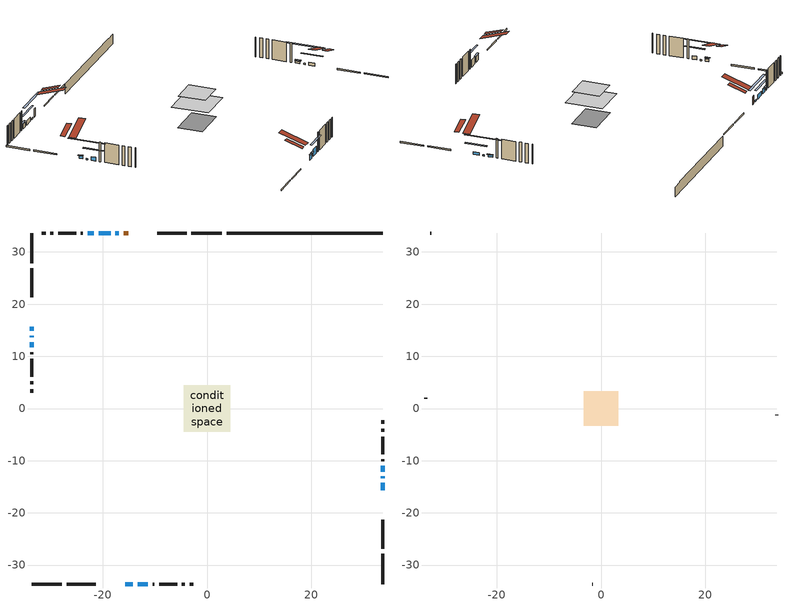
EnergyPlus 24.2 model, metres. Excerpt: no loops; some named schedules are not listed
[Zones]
conditioned space
 floor adiabatic (AdiabaticFloorConstruction): -4.5,-4.5 -4.5,4.5 4.5,4.5 4.5,-4.5 z3.12
 floor foundation (Slab1 construction): -4.42,-3.05 -4.42,3.05 4.42,3.05 4.42,-3.05 z-1.83
 wall outside (RimJoist1 construction): 2.84,33.64 -2.99,33.64 / -33.64,-33.64 -27.81,-33.64 / -33.64,33.64 -33.64,27.81 / 33.64,-33.64 33.64,-27.81 z0.68:0.98
 wall outside (RimJoist2 construction): -3.92,33.64 -9.52,33.64 / -26.88,-33.64 -21.28,-33.64 / -33.64,26.88 -33.64,21.28 / 33.64,-26.88 33.64,-21.28 z0.68:0.98
 wall outside (AdiabaticWallConstruction 1): -15.13,33.64 -15.97,33.64 z0.68:2.71
 wall outside (AdiabaticWallConstruction): 33.64,-15.67 33.64,-14.26 z0.68:1.34; -15.67,-33.64 -14.22,-33.64 z0.68:2.04; -33.64,15.68 -33.64,14.91 z0.68:1.39; 33.64,-13.34 33.64,-13 / -16.89,33.64 -17.55,33.64 / -33.64,13.99 -33.64,13.66 z0.68:0.99; -18.48,33.64 -20.75,33.64 z0.68:1.74; -13.29,-33.64 -11.37,-33.64 z0.68:2.48; -33.64,12.73 -33.64,11.73 z0.68:1.62; 33.64,-12.08 33.64,-11 z0.68:1.18; -21.67,33.64 -22.89,33.64 z0.68:1.81
 wall outside (Wall1 construction): -23.82,33.64 -24.17,33.64 / -10.44,-33.64 -10.08,-33.64 / -33.64,10.8 -33.64,10.44 / 33.64,-10.07 33.64,-9.72 z0.68:5.56
 wall outside (Wall2 construction): -25.1,33.64 -28.51,33.64 / -9.15,-33.64 -5.74,-33.64 / -33.64,9.52 -33.64,6.11 / 33.64,-8.79 33.64,-5.38 z0.68:5.56
 wall outside (Wall3 construction): -29.44,33.64 -30,33.64 / -4.82,-33.64 -4.25,-33.64 / -33.64,5.18 -33.64,4.61 / 33.64,-4.45 33.64,-3.88 z0.68:5.56
 wall outside (Wall4 construction): -30.93,33.64 -31.64,33.64 / -3.32,-33.64 -2.62,-33.64 / -33.64,3.68 -33.64,2.98 / 33.64,-2.96 33.64,-2.25 z0.68:5.56
 wall foundation (FoundationWall1 construction): 3.77,33.64,-1.83 3.77,33.64,0.68 30.65,33.64,0.68 30.65,33.64,0.55 33.64,33.64,0.55 33.64,33.64,-1.83
 window (WindowConstruction): 33.64,-15.67 33.64,-14.26 z0.68:1.34
 window (WindowConstruction 6): -15.67,-33.64 -14.22,-33.64 z0.68:2.04
 window (WindowConstruction 7): -33.64,15.67 -33.64,14.91 z0.68:1.39
 window (WindowConstruction 8): 33.64,-13.33 33.64,-13.01 z0.68:0.98
 window (WindowConstruction 9): -16.9,33.64 -17.55,33.64 z0.68:0.98
 window (WindowConstruction 10): -33.64,13.99 -33.64,13.66 z0.68:0.98
 window (WindowConstruction 1): -18.48,33.64 -20.74,33.64 z0.68:1.74
 window (WindowConstruction 2): -13.29,-33.64 -11.37,-33.64 z0.68:2.48
 window (WindowConstruction 3): -33.64,12.73 -33.64,11.73 z0.68:1.62
 window (WindowConstruction 4): 33.64,-12.08 33.64,-11 z0.68:1.18
 window (WindowConstruction 5): -21.67,33.64 -22.89,33.64 z0.68:1.81
 door (Door): -15.13,33.64 -15.97,33.64 z0.68:2.71
 ceiling adiabatic (AdiabaticFloorConstruction): 4.5,-4.5 4.5,4.5 -4.5,4.5 -4.5,-4.5 z3.12
 roof outside (Roof1 construction): -11.56,33.64,5.56 -11.56,29.44,6.96 -10.45,29.44,6.96 -10.45,33.64,5.56; -19.24,-33.64,5.56 -19.24,-29.44,6.96 -20.35,-29.44,6.96 -20.35,-33.64,5.56; -33.64,19.24,5.56 -29.44,19.24,6.96 -29.44,20.35,6.96 -33.64,20.35,5.56; 33.64,-19.24,5.56 29.44,-19.24,6.96 29.44,-20.35,6.96 33.64,-20.35,5.56
attic - vented
 floor to conditioned space (Floor1 construction Reversed): -3.33,-3.33 -3.33,3.33 3.33,3.33 3.33,-3.33 z5.56
 wall outside (Wall5 construction): -32.57,33.64 -32.71,33.64 / -1.69,-33.64 -1.55,-33.64 / -33.64,2.05 -33.64,1.91 / 33.64,-1.32 33.64,-1.18 z0.68:5.56
 roof outside (Roof2 construction): -14.2,33.64,5.56 -14.2,27.15,7.72 -12.49,27.15,7.72 -12.49,33.64,5.56; -16.6,-33.64,5.56 -16.6,-27.15,7.72 -18.31,-27.15,7.72 -18.31,-33.64,5.56; -33.64,16.6,5.56 -27.15,16.6,7.72 -27.15,18.31,7.72 -33.64,18.31,5.56; 33.64,-16.6,5.56 27.15,-16.6,7.72 27.15,-18.31,7.72 33.64,-18.31,5.56
shading: 33.64,-12.29 33.64,-17.64 34.05,-17.64 34.05,-12.29 z3.31; -14.02,-33.64 -15.87,-33.64 -15.87,-34.05 -14.02,-34.05 z2.24; -33.64,14.71 -33.64,15.87 -34.05,15.87 -34.05,14.71 z1.59; 33.64,-8.59 33.64,-17.74 34.05,-17.74 34.05,-8.59 z5.4; -21.96,33.64 -12.49,33.64 -12.49,34.05 -21.96,34.05 z5.4; -33.64,9.25 -33.64,18.4 -34.05,18.4 -34.05,9.25 z5.4; -22.71,33.64 -16.51,33.64 -16.51,34.05 -22.71,34.05 z3.71; -9.4,-33.64 -15.26,-33.64 -15.26,-34.05 -9.4,-34.05 z4.44; -33.64,9.76 -33.64,14.7 -34.05,14.7 -34.05,9.76 z3.58; 33.64,-10.8 33.64,-12.28 34.05,-12.28 34.05,-10.8 z1.38; -23.09,33.64 -21.47,33.64 -21.47,34.05 -23.09,34.05 z2.02
[Building]
Building 1: Terrain=Suburbs
[Site:Location]
Winnipeg Intl AP_MB: Latitude {deg}=49.91; Longitude {deg}=-97.24; Time Zone {hr}=-6; Elevation {m}=239; Keep Site Location Information=Yes
[Site:GroundTemperature:Shallow]
-2.46526, -5.11642, -5.32873, -4.07063, 0.979979, 6.00706, 10.3653, 13.1261, 13.3606, 11.1152, 6.8681, 1.99523
[Site:WaterMainsTemperature]
Calculation Method=Schedule; Temperature Schedule=mains temperature schedule
[Material] Roughness=Rough; Thermal Absorptance=0.9
Name | Thickness {m} | Conductivity {W/m-K} | Density {kg/m3} | Specific Heat {J/kg-K} | Solar Absorptance | Visible Absorptance
asphalt or fiberglass shingles | 0.00635 | 0.162714 | 1121.4 | 1465.45 | 0.84 | 0.84
ceiling loosefill ins | 0.169333 | 0.0480833 | 16.02 | 1046.75 | 0.7 | 0.7
ceiling stud and cavity | 0.1397 | 1.08676 | 65.682 | 1177.47 | 0.7 | 0.7
concrete 4.0 in. | 0.1016 | 1.803125 | 2242.8 | 837.4 | 0.7 | 0.7
concrete 8.0 in. | 0.2032 | 1.803125 | 2242.8 | 837.4 | 0.7 | 0.7
door material | 0.04445 | 0.188738 | 512.64 | 1214.23 | 0.7 | 0.7
floor covering | 0.0127 | 0.0433444 | 54.468 | 1339.84 | 0.6 | 0.6
floor rigid ins; wall rigid ins | 0.512978 | 0.029427 | 32.04 | 1214.23 | 0.7 | 0.7
floor stud and cavity | 0.1397 | 1.75129 | 37.0049 | 1207.88 | 0.7 | 0.7
furniture material conditioned space 1 | 0.1524 | 0.115458 | 640.8 | 1214.23 | 0.6 | 0.6
gypsum board | 0.0127 | 0.160291 | 801 | 837.4 | 0.6 | 0.6
osb sheathing 0.5 in. | 0.0127 | 0.115458 | 512.64 | 1214.23 | 0.7 | 0.7
osb sheathing 0.75 in. | 0.01905 | 0.115458 | 512.64 | 1214.23 | 0.7 | 0.7
osb sheathing 2.0 in. | 0.0508 | 0.115458 | 512.64 | 1214.23 | 0.7 | 0.7
rim joist stud and cavity | 0.0508 | 0.0451784 | 125.044 | 1163.47 | 0.6 | 0.6
rim joist stud and cavity 1 | 0.0508 | 0.648972 | 50.32683 | 1063.81 | 0.6 | 0.6
roof stud and cavity | 0.2032 | 0.164908 | 78.34581 | 1123.46 | 0.7 | 0.7
wall stud and cavity | 0.1397 | 0.123197 | 139.0536 | 1170.24 | 0.7 | 0.7
wall stud and cavity 1 | 0.1397 | 0.116332 | 139.0536 | 1170.24 | 0.7 | 0.7
wall stud and cavity 2 | 0.1397 | 0.125935 | 139.0536 | 1170.24 | 0.7 | 0.7
wall stud and cavity 3 | 0.1397 | 0.127554 | 139.0536 | 1170.24 | 0.7 | 0.7
wall stud and cavity 4 | 0.0889 | 6.9971 | 50.32683 | 1063.81 | 0.6 | 0.6
wall stud and cavity 5 | 0.0889 | 0.380278 | 52.3479 | 1209.89 | 0.7 | 0.7
wall stud and cavity 6 | 0.0889 | 0.391764 | 83.0341 | 1211.67 | 0.7 | 0.7
wood siding | 0.0254 | 0.102417 | 544.68 | 1172.36 | 0.4 | 0.4
wood siding 1 | 0.00254 | 0.102417 | 544.68 | 1172.36 | 0.4 | 0.4
wood siding 2; wood siding 3; wood siding 4 | 0.0254 | 0.102417 | 544.68 | 1172.36 | 0.7 | 0.7
[WindowMaterial:SimpleGlazingSystem]
Name | U-Factor {W/m2-K} | Solar Heat Gain Coefficient
WindowMaterial | 2.98606 | 0.6
WindowMaterial 1 | 2.93098 | 0.66
WindowMaterial 2 | 2.88613 | 0.7
WindowMaterial 3 | 2.94461 | 0.64
WindowMaterial 4 | 3.02183 | 0.55
WindowMaterial 5 | 2.9236 | 0.66
WindowMaterial 6 | 2.9077 | 0.68
WindowMaterial 7 | 2.97698 | 0.61
WindowMaterial 8 | 5.75352 | 0.53
[Construction]
AdiabaticFloorConstruction: floor stud and cavity, floor rigid ins, osb sheathing 0.75 in., floor covering
AdiabaticWallConstruction: wood siding 3, wall rigid ins, wall stud and cavity 5, gypsum board
AdiabaticWallConstruction 1: wood siding 4, wall rigid ins, wall stud and cavity 5, gypsum board
Door: door material
Floor1 construction Reversed: gypsum board, ceiling stud and cavity, ceiling loosefill ins
FoundationWall1 construction: concrete 8.0 in.
furniture construction conditioned space 1: furniture material conditioned space 1
PartitionWallConstruction: gypsum board, wall stud and cavity 6, gypsum board
RimJoist1 construction: wood siding 2, osb sheathing 2.0 in., rim joist stud and cavity
RimJoist2 construction: wood siding 2, rim joist stud and cavity 1
Roof1 construction: asphalt or fiberglass shingles, osb sheathing 0.75 in., roof stud and cavity, gypsum board
Roof2 construction: asphalt or fiberglass shingles
Slab1 construction: concrete 4.0 in.
Wall1 construction: wood siding, osb sheathing 0.5 in., wall stud and cavity, gypsum board
Wall2 construction: wood siding, osb sheathing 0.5 in., wall stud and cavity 1, gypsum board
Wall3 construction: wood siding, osb sheathing 0.5 in., wall stud and cavity 2, gypsum board
Wall4 construction: wood siding, osb sheathing 0.5 in., wall stud and cavity 3, gypsum board
Wall5 construction: wood siding 1, wall stud and cavity 4
WindowConstruction: WindowMaterial
WindowConstruction 1: WindowMaterial 1
WindowConstruction 10; WindowConstruction 8; WindowConstruction 9: WindowMaterial 8
WindowConstruction 2: WindowMaterial 2
WindowConstruction 3: WindowMaterial 3
WindowConstruction 4: WindowMaterial 4
WindowConstruction 5: WindowMaterial 5
WindowConstruction 6: WindowMaterial 6
WindowConstruction 7: WindowMaterial 7
[Zone] Multiplier=1; Part of Total Floor Area=Yes
Name | Volume {m3}
attic - vented | 15.598
conditioned space | 337.5
[Space]
Name | Zone | Volume {m3}
attic - vented 1 | attic - vented | 15.598
conditioned space 1 | conditioned space | 337.5
[ZoneInfiltration:EffectiveLeakageArea]
infil attic - vented 1: Zone or Space=attic - vented 1; Schedule=Always On Discrete; Effective Air Leakage Area {cm2}=1480.33; Stack Coefficient=0.000489578; Wind Coefficient=1.49496e-05
[ZoneMixing]
whole house fan mix: Zone or Space=attic - vented; Schedule=Always On Continuous; Design Flow Rate Calculation Method=Flow/Zone; Design Flow Rate {m3/s}=0; Source Zone or Space=conditioned space
[SurfaceProperty:ExposedFoundationPerimeter]
Slab1: Exposed Perimeter Calculation Method=TotalExposedPerimeter; Total Exposed Perimeter {m}=29.871
[InternalMass] Zone or ZoneList=conditioned space; Space or SpaceList=conditioned space 1
Name | Construction | Surface Area {m2}
furniture mass conditioned space 1 | furniture construction conditioned space 1 | 53.9997
partition wall mass | PartitionWallConstruction | 134.999
[Lights]
interior lighting: Zone or ZoneList or Space or SpaceList=conditioned space 1; Schedule=interior lighting schedule; Design Level Calculation Method=LightingLevel; Lighting Level {W}=343.2; Return Air Fraction=0; Fraction Radiant=0.6; Fraction Visible=0.2; Fraction Replaceable=1
[People]
occupants: Zone or ZoneList or Space or SpaceList=conditioned space 1; Number of People Schedule=occupants schedule; Number of People Calculation Method=People; Number of People=3; Fraction Radiant=0.314171; Sensible Heat Fraction=0.56303; Activity Level Schedule=occupants activity schedule; Carbon Dioxide Generation Rate {m3/s-W}=0; Enable ASHRAE 55 Comfort Warnings=No; Mean Radiant Temperature Calculation Type=EnclosureAveraged
[ElectricEquipment] Zone or ZoneList or Space or SpaceList=conditioned space 1; Design Level Calculation Method=EquipmentLevel
Name | Schedule | Design Level {W} | Fraction Latent | Fraction Radiant | Fraction Lost
clothes dryer | clothes dryer schedule | 140.772 | 0.015 | 0.081 | 0.85
clothes washer | clothes washer schedule | 32.1985 | 0.03 | 0.162 | 0.7
cooking range | cooking range schedule | 215.147 | 0.08 | 0.432 | 0.2
dishwasher | dishwasher schedule | 66.8632 | 0.3 | 0.18 | 0.4
fridge | fridge schedule | 72.9452 | 0 | 0.6 | 0
mech vent house fan | mech vent house fan schedule | 10 | 0 | 0 | 1
mech vent house fan cfis | mech vent house fan cfis schedule | 0 | 0 | 0 | 0
misc plug loads | misc plug loads schedule | 494.7 | 0.045 | 0.513 | 0.1
whole house fan | Always On Discrete | 0 | 0 | 0 | 1
[OtherEquipment] Zone or ZoneList or Space or SpaceList=conditioned space 1; Design Level Calculation Method=EquipmentLevel
Name | Fuel Type | Schedule | Design Level {W} | Fraction Latent | Fraction Radiant | Fraction Lost
clothes dryer 1 | Electricity | clothes dryer schedule | 0 | 0.015 | 0.081 | 0.85
cooking range 1 | Electricity | cooking range schedule | 0 | 0.08 | 0.432 | 0.2
general water use latent | None | general water use schedule | 62.594 | 1 | 0 | 0
general water use sensible | None | general water use schedule | -61.6891 | 0 | 0.6 | 0
mech vent house fan latent load | None | Always On Discrete | 0 | 1 | 0 | 0
mech vent house fan sensible load | None | Always On Discrete | 0 | 0 | 0 | 0
water heater energy adjustment1 | Electricity | Always On Discrete | 0.01 | 0 | 0 | 1
[ZoneInfiltration:DesignFlowRate] Zone or ZoneList or Space or SpaceList=conditioned space 1; Schedule=Always On Discrete; Design Flow Rate Calculation Method=Flow/Zone; Design Flow Rate {m3/s}=0
infil flow; natural vent flow; whole house fan flow
[AvailabilityManager:Scheduled]
furnace airloop Availability Manager: Schedule=Always On Discrete
[Foundation:Kiva]
Foundation Kiva 1: Initial Indoor Air Temperature {C}=21; Wall Height Above Grade {m}=0.680009; Wall Depth Below Slab {m}=0.2032
[Foundation:Kiva:Settings]
Soil Conductivity {W/m-K}=0.849921; Soil Density {kg/m3}=1842.3; Soil Specific Heat {J/kg-K}=418.7; Ground Solar Absorptivity=0.9; Ground Thermal Absorptivity=0.9; Ground Surface Roughness {m}=0.03; Far-Field Width {m}=40; Deep-Ground Boundary Condition=ZeroFlux; Deep-Ground Depth {m}=40; Minimum Cell Dimension {m}=0.2; Maximum Cell Growth Coefficient=3; Simulation Timestep=Timestep
[Exterior:Lights]
exterior lighting: Schedule=exterior lighting schedule; Design Level {W}=75.6
[EnergyManagementSystem:GlobalVariable]
furnace_airloop_Fan_RTF
infil_program_Qfan
infil_program_Qinf
natural_vent_program_Qnv
natural_vent_program_Qwhf
[EnergyManagementSystem:Sensor]
Name | Output:Variable or Output:Meter Index Key | Output:Variable or Output:Meter
airflow_gain | infil flow | Infiltration Sensible Heat Gain Energy
airflow_gain_1 | natural vent flow | Infiltration Sensible Heat Gain Energy
airflow_gain_2 | whole house fan flow | Infiltration Sensible Heat Gain Energy
airflow_loss | infil flow | Infiltration Sensible Heat Loss Energy
airflow_loss_1 | natural vent flow | Infiltration Sensible Heat Loss Energy
airflow_loss_2 | whole house fan flow | Infiltration Sensible Heat Loss Energy
clg_load_cond |  | Cooling:EnergyTransfer:Zone:CONDITIONED SPACE
clg_sp_s; clg_sp_s_1 | cooling setpoint | Schedule Value
clothes_dryer_exhaust_0_sch_s | clothes dryer exhaust 0 schedule | Schedule Value
cool_season | cooling season schedule | Schedule Value
htg_load_cond |  | Heating:EnergyTransfer:Zone:CONDITIONED SPACE
htg_sp_s; htg_sp_s_1 | heating setpoint | Schedule Value
ig_ee_conv | clothes dryer | Electric Equipment Convective Heating Energy
ig_ee_conv_2 | cooking range | Electric Equipment Convective Heating Energy
ig_ee_conv_4 | fridge | Electric Equipment Convective Heating Energy
ig_ee_conv_5 | misc plug loads | Electric Equipment Convective Heating Energy
ig_ee_conv_6 | whole house fan | Electric Equipment Convective Heating Energy
ig_ee_rad | clothes dryer | Electric Equipment Radiant Heating Energy
ig_ee_rad_2 | cooking range | Electric Equipment Radiant Heating Energy
ig_ee_rad_4 | fridge | Electric Equipment Radiant Heating Energy
ig_ee_rad_5 | misc plug loads | Electric Equipment Radiant Heating Energy
ig_ee_rad_6 | whole house fan | Electric Equipment Radiant Heating Energy
ig_lgt_conv | interior lighting | Lights Convective Heating Energy
ig_lgt_rad | interior lighting | Lights Radiant Heating Energy
ig_lgt_vis | interior lighting | Lights Visible Radiation Heating Energy
ig_oe_conv | clothes dryer 1 | Other Equipment Convective Heating Energy
ig_oe_conv_1 | cooking range 1 | Other Equipment Convective Heating Energy
ig_oe_conv_2 | general water use latent | Other Equipment Convective Heating Energy
ig_oe_conv_3 | general water use sensible | Other Equipment Convective Heating Energy
ig_oe_conv_4 | water heater energy adjustment1 | Other Equipment Convective Heating Energy
ig_oe_rad | clothes dryer 1 | Other Equipment Radiant Heating Energy
ig_oe_rad_1 | cooking range 1 | Other Equipment Radiant Heating Energy
ig_oe_rad_2 | general water use latent | Other Equipment Radiant Heating Energy
ig_oe_rad_3 | general water use sensible | Other Equipment Radiant Heating Energy
ig_oe_rad_4 | water heater energy adjustment1 | Other Equipment Radiant Heating Energy
ig_ppl_conv | occupants | People Convective Heating Energy
ig_ppl_rad | occupants | People Radiant Heating Energy
im_conv | furniture mass conditioned space 1 | Surface Inside Face Convection Heat Gain Energy
im_conv_1 | partition wall mass | Surface Inside Face Convection Heat Gain Energy
im_ig | furniture mass conditioned space 1 | Surface Inside Face Internal Gains Radiation Heat Gain Energy
im_ig_1 | partition wall mass | Surface Inside Face Internal Gains Radiation Heat Gain Energy
im_lgt | furniture mass conditioned space 1 | Surface Inside Face Lights Radiation Heat Gain Energy
im_lgt_1 | partition wall mass | Surface Inside Face Lights Radiation Heat Gain Energy
im_sol | furniture mass conditioned space 1 | Surface Inside Face Solar Radiation Heat Gain Energy
im_sol_1 | partition wall mass | Surface Inside Face Solar Radiation Heat Gain Energy
im_surf | furniture mass conditioned space 1 | Surface Inside Face Net Surface Thermal Radiation Heat Gain Energy
im_surf_1 | partition wall mass | Surface Inside Face Net Surface Thermal Radiation Heat Gain Energy
mv_conv | mech vent house fan | Electric Equipment Convective Heating Energy
mv_conv_1 | mech vent house fan cfis | Electric Equipment Convective Heating Energy
mv_conv_2 | mech vent house fan latent load | Other Equipment Convective Heating Energy
mv_conv_3 | mech vent house fan sensible load | Other Equipment Convective Heating Energy
mv_rad | mech vent house fan | Electric Equipment Radiant Heating Energy
mv_rad_1 | mech vent house fan cfis | Electric Equipment Radiant Heating Energy
mv_rad_2 | mech vent house fan latent load | Other Equipment Radiant Heating Energy
mv_rad_3 | mech vent house fan sensible load | Other Equipment Radiant Heating Energy
natural_vent_s | natural vent schedule | Schedule Value
out_pb_s |  | Site Outdoor Air Barometric Pressure
out_wt_s |  | Site Outdoor Air Humidity Ratio
site_vw_s |  | Site Wind Speed
ss_back_out | Window1 | Surface Window Shortwave from Zone Back Out Window Heat Transfer Rate
ss_back_out_1 | Window10 | Surface Window Shortwave from Zone Back Out Window Heat Transfer Rate
ss_back_out_10 | Window9 | Surface Window Shortwave from Zone Back Out Window Heat Transfer Rate
ss_back_out_2 | Window11 | Surface Window Shortwave from Zone Back Out Window Heat Transfer Rate
ss_back_out_3 | Window12 | Surface Window Shortwave from Zone Back Out Window Heat Transfer Rate
ss_back_out_4 | Window13 | Surface Window Shortwave from Zone Back Out Window Heat Transfer Rate
ss_back_out_5 | Window15 | Surface Window Shortwave from Zone Back Out Window Heat Transfer Rate
ss_back_out_6 | Window3 | Surface Window Shortwave from Zone Back Out Window Heat Transfer Rate
ss_back_out_7 | Window5 | Surface Window Shortwave from Zone Back Out Window Heat Transfer Rate
ss_back_out_8 | Window6 | Surface Window Shortwave from Zone Back Out Window Heat Transfer Rate
ss_back_out_9 | Window7 | Surface Window Shortwave from Zone Back Out Window Heat Transfer Rate
ss_conv | Door1 | Surface Inside Face Convection Heat Gain Energy
ss_conv_1 | Window1 | Surface Inside Face Convection Heat Gain Energy
ss_conv_10 | Window7 | Surface Inside Face Convection Heat Gain Energy
ss_conv_11 | Window9 | Surface Inside Face Convection Heat Gain Energy
ss_conv_2 | Window10 | Surface Inside Face Convection Heat Gain Energy
ss_conv_3 | Window11 | Surface Inside Face Convection Heat Gain Energy
ss_conv_4 | Window12 | Surface Inside Face Convection Heat Gain Energy
ss_conv_5 | Window13 | Surface Inside Face Convection Heat Gain Energy
ss_conv_6 | Window15 | Surface Inside Face Convection Heat Gain Energy
ss_conv_7 | Window3 | Surface Inside Face Convection Heat Gain Energy
ss_conv_8 | Window5 | Surface Inside Face Convection Heat Gain Energy
ss_conv_9 | Window6 | Surface Inside Face Convection Heat Gain Energy
ss_ig | Door1 | Surface Inside Face Internal Gains Radiation Heat Gain Energy
ss_ig_1 | Window1 | Surface Inside Face Internal Gains Radiation Heat Gain Energy
ss_ig_10 | Window7 | Surface Inside Face Internal Gains Radiation Heat Gain Energy
ss_ig_11 | Window9 | Surface Inside Face Internal Gains Radiation Heat Gain Energy
ss_ig_2 | Window10 | Surface Inside Face Internal Gains Radiation Heat Gain Energy
ss_ig_3 | Window11 | Surface Inside Face Internal Gains Radiation Heat Gain Energy
ss_ig_4 | Window12 | Surface Inside Face Internal Gains Radiation Heat Gain Energy
ss_ig_5 | Window13 | Surface Inside Face Internal Gains Radiation Heat Gain Energy
ss_ig_6 | Window15 | Surface Inside Face Internal Gains Radiation Heat Gain Energy
ss_ig_7 | Window3 | Surface Inside Face Internal Gains Radiation Heat Gain Energy
ss_ig_8 | Window5 | Surface Inside Face Internal Gains Radiation Heat Gain Energy
ss_ig_9 | Window6 | Surface Inside Face Internal Gains Radiation Heat Gain Energy
ss_lgt | Door1 | Surface Inside Face Lights Radiation Heat Gain Energy
ss_sol | Door1 | Surface Inside Face Solar Radiation Heat Gain Energy
ss_surf | Door1 | Surface Inside Face Net Surface Thermal Radiation Heat Gain Energy
ss_surf_1 | Window1 | Surface Inside Face Net Surface Thermal Radiation Heat Gain Energy
ss_surf_10 | Window7 | Surface Inside Face Net Surface Thermal Radiation Heat Gain Energy
ss_surf_11 | Window9 | Surface Inside Face Net Surface Thermal Radiation Heat Gain Energy
ss_surf_2 | Window10 | Surface Inside Face Net Surface Thermal Radiation Heat Gain Energy
ss_surf_3 | Window11 | Surface Inside Face Net Surface Thermal Radiation Heat Gain Energy
ss_surf_4 | Window12 | Surface Inside Face Net Surface Thermal Radiation Heat Gain Energy
ss_surf_5 | Window13 | Surface Inside Face Net Surface Thermal Radiation Heat Gain Energy
ss_surf_6 | Window15 | Surface Inside Face Net Surface Thermal Radiation Heat Gain Energy
ss_surf_7 | Window3 | Surface Inside Face Net Surface Thermal Radiation Heat Gain Energy
ss_surf_8 | Window5 | Surface Inside Face Net Surface Thermal Radiation Heat Gain Energy
ss_surf_9 | Window6 | Surface Inside Face Net Surface Thermal Radiation Heat Gain Energy
ss_trans_in | Window1 | Surface Window Transmitted Solar Radiation Rate
ss_trans_in_1 | Window10 | Surface Window Transmitted Solar Radiation Rate
ss_trans_in_10 | Window9 | Surface Window Transmitted Solar Radiation Rate
ss_trans_in_2 | Window11 | Surface Window Transmitted Solar Radiation Rate
ss_trans_in_3 | Window12 | Surface Window Transmitted Solar Radiation Rate
ss_trans_in_4 | Window13 | Surface Window Transmitted Solar Radiation Rate
ss_trans_in_5 | Window15 | Surface Window Transmitted Solar Radiation Rate
ss_trans_in_6 | Window3 | Surface Window Transmitted Solar Radiation Rate
ss_trans_in_7 | Window5 | Surface Window Transmitted Solar Radiation Rate
ss_trans_in_8 | Window6 | Surface Window Transmitted Solar Radiation Rate
ss_trans_in_9 | Window7 | Surface Window Transmitted Solar Radiation Rate
ss_trans_out | Window1 | Surface Inside Face Initial Transmitted Diffuse Transmitted Out Window Solar Radiation Rate
ss_trans_out_1 | Window10 | Surface Inside Face Initial Transmitted Diffuse Transmitted Out Window Solar Radiation Rate
ss_trans_out_10 | Window9 | Surface Inside Face Initial Transmitted Diffuse Transmitted Out Window Solar Radiation Rate
ss_trans_out_2 | Window11 | Surface Inside Face Initial Transmitted Diffuse Transmitted Out Window Solar Radiation Rate
ss_trans_out_3 | Window12 | Surface Inside Face Initial Transmitted Diffuse Transmitted Out Window Solar Radiation Rate
ss_trans_out_4 | Window13 | Surface Inside Face Initial Transmitted Diffuse Transmitted Out Window Solar Radiation Rate
ss_trans_out_5 | Window15 | Surface Inside Face Initial Transmitted Diffuse Transmitted Out Window Solar Radiation Rate
ss_trans_out_6 | Window3 | Surface Inside Face Initial Transmitted Diffuse Transmitted Out Window Solar Radiation Rate
ss_trans_out_7 | Window5 | Surface Inside Face Initial Transmitted Diffuse Transmitted Out Window Solar Radiation Rate
ss_trans_out_8 | Window6 | Surface Inside Face Initial Transmitted Diffuse Transmitted Out Window Solar Radiation Rate
ss_trans_out_9 | Window7 | Surface Inside Face Initial Transmitted Diffuse Transmitted Out Window Solar Radiation Rate
s_conv | Floor1 | Surface Inside Face Convection Heat Gain Energy
s_conv_1 | FoundationWall1 | Surface Inside Face Convection Heat Gain Energy
s_conv_10 | RimJoist2:270 | Surface Inside Face Convection Heat Gain Energy
s_conv_11 | RimJoist2:90 | Surface Inside Face Convection Heat Gain Energy
s_conv_12 | Roof1:0 | Surface Inside Face Convection Heat Gain Energy
s_conv_13 | Roof1:180 | Surface Inside Face Convection Heat Gain Energy
s_conv_14 | Roof1:270 | Surface Inside Face Convection Heat Gain Energy
